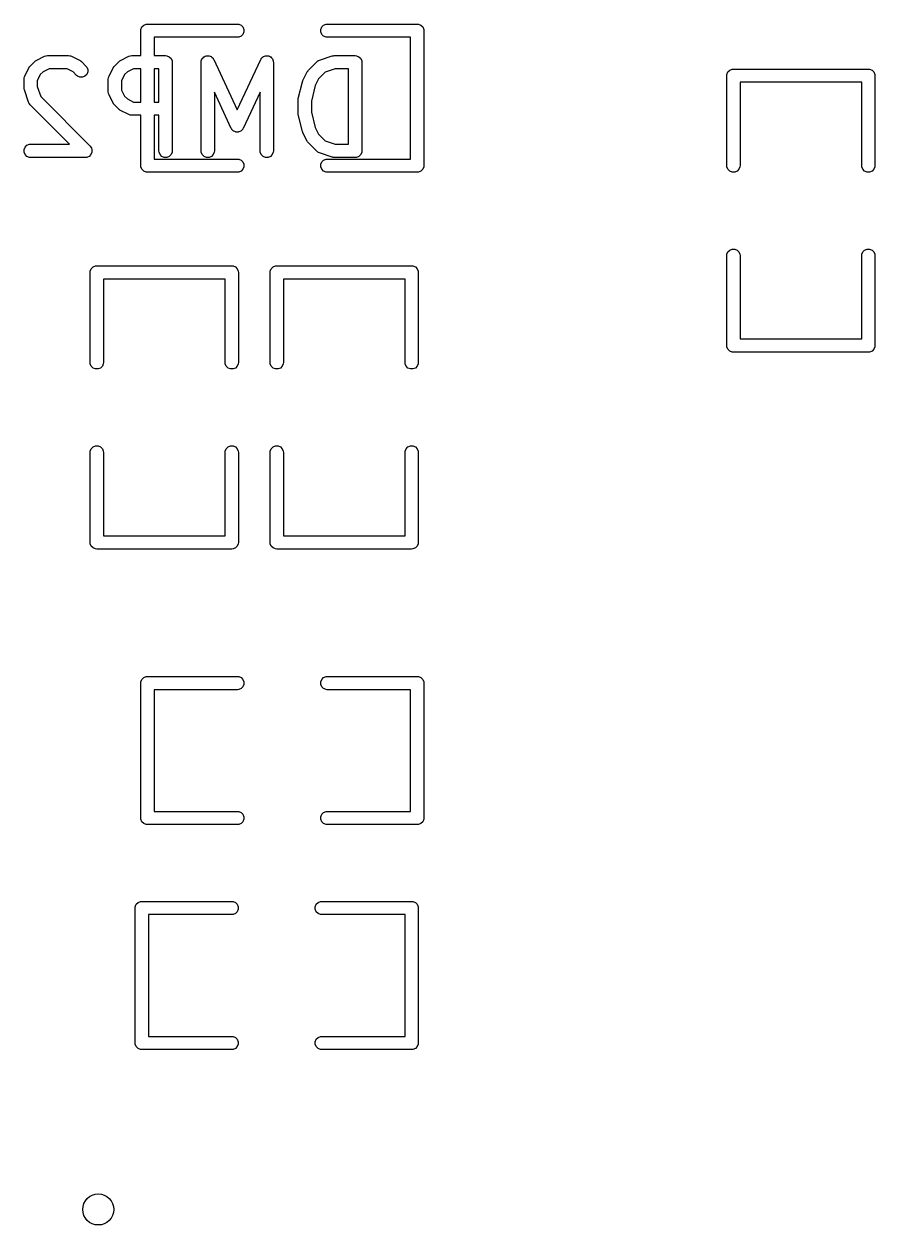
# Model space of a CAD drawing. Extents: x -2.1 to 1.75, y 0.25 to 2.72.
# Drawn here: x -1.312 to -0.934, y 0.994 to 1.528 of the extents above; entities that cross this region are included whole.
import ezdxf

# ---------------------------------------------------------------- set-up
doc = ezdxf.new("R2010")
doc.units = 0
doc.header["$MEASUREMENT"] = 0
doc.layers.add('BLACK', color=7, linetype='CONTINUOUS')

msp = doc.modelspace()

# ---------------------------------------------------------------- linework, layer by layer
at = {"layer": 'BLACK', "linetype": 'CONTINUOUS'}
for p, q in [((-1.25996, 1.52664), (-1.25914, 1.52746)), ((-1.25914, 1.52746), (-1.25808, 1.5279)), ((-1.25808, 1.5279), (-1.2575, 1.52795)), ((-1.2575, 1.52795), (-1.2175, 1.52795)), ((-1.2175, 1.52795), (-1.21692, 1.5279)), ((-1.21692, 1.5279), (-1.21586, 1.52746)), ((-1.21586, 1.52746), (-1.21504, 1.52664)), ((-1.17996, 1.52664), (-1.17914, 1.52746)), ((-1.17914, 1.52746), (-1.17808, 1.5279)), ((-1.17808, 1.5279), (-1.1775, 1.52795)), ((-1.1775, 1.52795), (-1.1375, 1.52795)), ((-1.1375, 1.52795), (-1.13692, 1.5279)), ((-1.13692, 1.5279), (-1.13586, 1.52746)), ((-1.13586, 1.52746), (-1.13504, 1.52664)), ((-1.26045, 1.525), (-1.2604, 1.52558)), ((-1.26045, 1.5139), (-1.26045, 1.525)), ((-1.2604, 1.52558), (-1.25996, 1.52664)), ((-1.2175, 1.52205), (-1.25455, 1.52205)), ((-1.25455, 1.52205), (-1.25455, 1.5139)), ((-1.21692, 1.5221), (-1.2175, 1.52205)), ((-1.21586, 1.52254), (-1.21692, 1.5221)), ((-1.21504, 1.52336), (-1.21586, 1.52254)), ((-1.21504, 1.52664), (-1.2146, 1.52558)), ((-1.2146, 1.52442), (-1.21504, 1.52336)), ((-1.2146, 1.52558), (-1.2146, 1.52442)), ((-1.1804, 1.52558), (-1.17996, 1.52664)), ((-1.1804, 1.52442), (-1.1804, 1.52558)), ((-1.17996, 1.52336), (-1.1804, 1.52442)), ((-1.17914, 1.52254), (-1.17996, 1.52336)), ((-1.17808, 1.5221), (-1.17914, 1.52254)), ((-1.1775, 1.52205), (-1.17808, 1.5221)), ((-1.14045, 1.52205), (-1.1775, 1.52205)), ((-1.14045, 1.46795), (-1.14045, 1.52205)), ((-1.13504, 1.52664), (-1.1346, 1.52558)), ((-1.1346, 1.52558), (-1.13455, 1.525)), ((-1.13455, 1.525), (-1.13455, 1.465)), ((-1.30963, 1.50929), (-1.30776, 1.51117)), ((-1.30776, 1.51117), (-1.30753, 1.51135)), ((-1.30753, 1.51135), (-1.30748, 1.51141)), ((-1.30748, 1.51141), (-1.30739, 1.51147)), ((-1.30739, 1.51147), (-1.30731, 1.51153)), ((-1.30731, 1.51153), (-1.30724, 1.51156)), ((-1.30724, 1.51156), (-1.30699, 1.51172)), ((-1.30699, 1.51172), (-1.30324, 1.51359)), ((-1.30324, 1.51359), (-1.3027, 1.5138)), ((-1.3027, 1.5138), (-1.30259, 1.51381)), ((-1.30259, 1.51381), (-1.30249, 1.51385)), ((-1.30249, 1.51385), (-1.30192, 1.5139)), ((-1.30192, 1.5139), (-1.29255, 1.5139)), ((-1.29255, 1.5139), (-1.29197, 1.51385)), ((-1.29197, 1.51385), (-1.29187, 1.51381)), ((-1.29187, 1.51381), (-1.29177, 1.5138)), ((-1.29177, 1.5138), (-1.29122, 1.51359)), ((-1.29122, 1.51359), (-1.28747, 1.51172)), ((-1.28747, 1.51172), (-1.28723, 1.51156)), ((-1.28723, 1.51156), (-1.28716, 1.51153)), ((-1.28716, 1.51153), (-1.28707, 1.51147)), ((-1.28707, 1.51147), (-1.28699, 1.51141)), ((-1.28699, 1.51141), (-1.28693, 1.51135)), ((-1.28693, 1.51135), (-1.28671, 1.51117)), ((-1.28671, 1.51117), (-1.28483, 1.50929)), ((-1.27214, 1.50929), (-1.27026, 1.51117)), ((-1.27026, 1.51117), (-1.27003, 1.51135)), ((-1.27003, 1.51135), (-1.26998, 1.51141)), ((-1.26998, 1.51141), (-1.26989, 1.51147)), ((-1.26989, 1.51147), (-1.26981, 1.51153)), ((-1.26981, 1.51153), (-1.26974, 1.51156)), ((-1.26974, 1.51156), (-1.26949, 1.51172)), ((-1.26949, 1.51172), (-1.26574, 1.51359)), ((-1.26574, 1.51359), (-1.2652, 1.5138)), ((-1.2652, 1.5138), (-1.2651, 1.51381)), ((-1.2651, 1.51381), (-1.265, 1.51385)), ((-1.265, 1.51385), (-1.26442, 1.5139)), ((-1.26442, 1.5139), (-1.26045, 1.5139)), ((-1.25455, 1.5139), (-1.24943, 1.5139)), ((-1.24943, 1.5139), (-1.24885, 1.51385)), ((-1.24885, 1.51385), (-1.24778, 1.51341)), ((-1.24778, 1.51341), (-1.24697, 1.51259)), ((-1.24697, 1.51259), (-1.24653, 1.51153)), ((-1.24653, 1.51153), (-1.24647, 1.51095)), ((-1.24647, 1.51095), (-1.24647, 1.47158)), ((-1.23363, 1.51095), (-1.23359, 1.51133)), ((-1.23363, 1.47158), (-1.23363, 1.51095)), ((-1.2336, 1.5114), (-1.23358, 1.51144)), ((-1.23359, 1.51133), (-1.2336, 1.5114)), ((-1.23358, 1.51144), (-1.23357, 1.51153)), ((-1.23357, 1.51153), (-1.23338, 1.512)), ((-1.23338, 1.512), (-1.2332, 1.51248)), ((-1.2332, 1.51248), (-1.23316, 1.51253)), ((-1.23316, 1.51253), (-1.23313, 1.51259)), ((-1.23313, 1.51259), (-1.23277, 1.51295)), ((-1.23277, 1.51295), (-1.23242, 1.51333)), ((-1.23242, 1.51333), (-1.23236, 1.51336)), ((-1.23236, 1.51336), (-1.23232, 1.51341)), ((-1.23232, 1.51341), (-1.23184, 1.5136)), ((-1.23184, 1.5136), (-1.23138, 1.51382)), ((-1.23138, 1.51382), (-1.23131, 1.51382)), ((-1.23131, 1.51382), (-1.23125, 1.51385)), ((-1.23125, 1.51385), (-1.23074, 1.51385)), ((-1.23074, 1.51385), (-1.23023, 1.51387)), ((-1.23023, 1.51387), (-1.23017, 1.51385)), ((-1.23017, 1.51385), (-1.2301, 1.51385)), ((-1.2301, 1.51385), (-1.22963, 1.51365)), ((-1.22963, 1.51365), (-1.22915, 1.51348)), ((-1.22915, 1.51348), (-1.2291, 1.51343)), ((-1.2291, 1.51343), (-1.22904, 1.51341)), ((-1.22904, 1.51341), (-1.22867, 1.51304)), ((-1.22867, 1.51304), (-1.2283, 1.5127)), ((-1.2283, 1.5127), (-1.22825, 1.51262)), ((-1.22825, 1.51262), (-1.22822, 1.51259)), ((-1.22822, 1.51259), (-1.2282, 1.51253)), ((-1.2282, 1.51253), (-1.228, 1.5122)), ((-1.228, 1.5122), (-1.21755, 1.48981)), ((-1.21755, 1.48981), (-1.20711, 1.5122)), ((-1.20711, 1.5122), (-1.20691, 1.51253)), ((-1.20691, 1.51253), (-1.20689, 1.51259)), ((-1.20689, 1.51259), (-1.20686, 1.51262)), ((-1.20686, 1.51262), (-1.20681, 1.5127)), ((-1.20681, 1.5127), (-1.20643, 1.51304)), ((-1.20643, 1.51304), (-1.20607, 1.51341)), ((-1.20607, 1.51341), (-1.20601, 1.51343)), ((-1.20601, 1.51343), (-1.20596, 1.51348)), ((-1.20596, 1.51348), (-1.20548, 1.51365)), ((-1.20548, 1.51365), (-1.20501, 1.51385)), ((-1.20501, 1.51385), (-1.20494, 1.51385)), ((-1.20494, 1.51385), (-1.20488, 1.51387)), ((-1.20488, 1.51387), (-1.20437, 1.51385)), ((-1.20437, 1.51385), (-1.20385, 1.51385)), ((-1.20385, 1.51385), (-1.20379, 1.51382)), ((-1.20379, 1.51382), (-1.20373, 1.51382)), ((-1.20373, 1.51382), (-1.20326, 1.5136)), ((-1.20326, 1.5136), (-1.20279, 1.51341)), ((-1.20279, 1.51341), (-1.20274, 1.51336)), ((-1.20274, 1.51336), (-1.20268, 1.51333)), ((-1.20268, 1.51333), (-1.20234, 1.51295)), ((-1.20234, 1.51295), (-1.20198, 1.51259)), ((-1.20198, 1.51259), (-1.20195, 1.51253)), ((-1.20195, 1.51253), (-1.20191, 1.51248)), ((-1.20191, 1.51248), (-1.20173, 1.512)), ((-1.20173, 1.512), (-1.20154, 1.51153)), ((-1.20154, 1.51153), (-1.20153, 1.51144)), ((-1.20153, 1.51144), (-1.20151, 1.5114)), ((-1.20151, 1.5114), (-1.20152, 1.51133)), ((-1.20152, 1.51133), (-1.20148, 1.51095)), ((-1.20148, 1.51095), (-1.20148, 1.47158)), ((-1.1859, 1.50742), (-1.18215, 1.51117)), ((-1.18215, 1.51117), (-1.1817, 1.51153)), ((-1.1817, 1.51153), (-1.1816, 1.51157)), ((-1.1816, 1.51157), (-1.18152, 1.51164)), ((-1.18152, 1.51164), (-1.18099, 1.51188)), ((-1.18099, 1.51188), (-1.17537, 1.51375)), ((-1.17537, 1.51375), (-1.17508, 1.51382)), ((-1.17508, 1.51382), (-1.17501, 1.51385)), ((-1.17501, 1.51385), (-1.17491, 1.51386)), ((-1.17491, 1.51386), (-1.1748, 1.51388)), ((-1.1748, 1.51388), (-1.17473, 1.51388)), ((-1.17473, 1.51388), (-1.17443, 1.5139)), ((-1.17443, 1.5139), (-1.16506, 1.5139)), ((-1.16506, 1.5139), (-1.16448, 1.51385)), ((-1.16448, 1.51385), (-1.16342, 1.51341)), ((-1.16342, 1.51341), (-1.16261, 1.51259)), ((-1.16261, 1.51259), (-1.16216, 1.51153)), ((-1.16216, 1.51153), (-1.16211, 1.51095)), ((-1.16211, 1.51095), (-1.16211, 1.47158)), ((-1.31206, 1.50477), (-1.31018, 1.50852)), ((-1.31018, 1.50852), (-1.31003, 1.50877)), ((-1.31003, 1.50877), (-1.31, 1.50884)), ((-1.31, 1.50884), (-1.30993, 1.50892)), ((-1.30993, 1.50892), (-1.30988, 1.50901)), ((-1.30988, 1.50901), (-1.30982, 1.50906)), ((-1.30982, 1.50906), (-1.30963, 1.50929)), ((-1.30392, 1.50665), (-1.30512, 1.50545)), ((-1.30122, 1.508), (-1.30392, 1.50665)), ((-1.29324, 1.508), (-1.30122, 1.508)), ((-1.29054, 1.50665), (-1.29324, 1.508)), ((-1.28901, 1.50511), (-1.29054, 1.50665)), ((-1.28447, 1.50556), (-1.28528, 1.50475)), ((-1.28483, 1.50929), (-1.28447, 1.50884)), ((-1.28447, 1.50884), (-1.28402, 1.50778)), ((-1.28402, 1.50663), (-1.28447, 1.50556)), ((-1.28402, 1.50778), (-1.28402, 1.50663)), ((-1.27456, 1.50477), (-1.27269, 1.50852)), ((-1.27269, 1.50852), (-1.27253, 1.50877)), ((-1.27253, 1.50877), (-1.2725, 1.50884)), ((-1.2725, 1.50884), (-1.27244, 1.50892)), ((-1.27244, 1.50892), (-1.27238, 1.50901)), ((-1.27238, 1.50901), (-1.27232, 1.50906)), ((-1.27232, 1.50906), (-1.27214, 1.50929)), ((-1.26642, 1.50665), (-1.26762, 1.50545)), ((-1.26373, 1.508), (-1.26642, 1.50665)), ((-1.26045, 1.508), (-1.26373, 1.508)), ((-1.26045, 1.49328), (-1.26045, 1.508)), ((-1.25238, 1.508), (-1.25455, 1.508)), ((-1.25455, 1.508), (-1.25455, 1.49328)), ((-1.25238, 1.49328), (-1.25238, 1.508)), ((-1.18832, 1.5029), (-1.18645, 1.50665)), ((-1.18645, 1.50665), (-1.18629, 1.5069)), ((-1.18629, 1.5069), (-1.18626, 1.50697)), ((-1.18626, 1.50697), (-1.1862, 1.50705)), ((-1.1862, 1.50705), (-1.18614, 1.50714)), ((-1.18614, 1.50714), (-1.18608, 1.50719)), ((-1.18608, 1.50719), (-1.1859, 1.50742)), ((-1.17846, 1.5065), (-1.18138, 1.50358)), ((-1.17396, 1.508), (-1.17846, 1.5065)), ((-1.16801, 1.508), (-1.17396, 1.508)), ((-1.16801, 1.47453), (-1.16801, 1.508)), ((-0.99988, 1.505), (-0.99983, 1.50558)), ((-0.99983, 1.50558), (-0.99938, 1.50664)), ((-0.99938, 1.50664), (-0.99857, 1.50746)), ((-0.99857, 1.50746), (-0.99751, 1.5079)), ((-0.99751, 1.5079), (-0.99693, 1.50795)), ((-0.99693, 1.50795), (-0.93693, 1.50795)), ((-0.93693, 1.50795), (-0.93635, 1.5079)), ((-0.93635, 1.5079), (-0.93529, 1.50746)), ((-0.93529, 1.50746), (-0.93447, 1.50664)), ((-0.93447, 1.50664), (-0.93403, 1.50558)), ((-0.93403, 1.50558), (-0.93398, 1.505)), ((-1.31237, 1.50345), (-1.31231, 1.50403)), ((-1.31237, 1.4997), (-1.31237, 1.50345)), ((-1.31231, 1.50403), (-1.31227, 1.50413)), ((-1.31227, 1.50423), (-1.31206, 1.50477)), ((-1.31227, 1.50413), (-1.31227, 1.50423)), ((-1.30512, 1.50545), (-1.30647, 1.50276)), ((-1.30647, 1.50276), (-1.30647, 1.50018)), ((-1.30647, 1.50018), (-1.30496, 1.49567)), ((-1.28856, 1.50475), (-1.28901, 1.50511)), ((-1.2875, 1.50431), (-1.28856, 1.50475)), ((-1.28634, 1.50431), (-1.2875, 1.50431)), ((-1.28528, 1.50475), (-1.28634, 1.50431)), ((-1.27488, 1.50345), (-1.27482, 1.50403)), ((-1.27488, 1.49783), (-1.27488, 1.50345)), ((-1.27482, 1.50403), (-1.27478, 1.50413)), ((-1.27478, 1.50413), (-1.27477, 1.50423)), ((-1.27477, 1.50423), (-1.27456, 1.50477)), ((-1.26762, 1.50545), (-1.26897, 1.50276)), ((-1.26897, 1.50276), (-1.26897, 1.49853)), ((-1.19042, 1.4948), (-1.18855, 1.50229)), ((-1.18855, 1.50229), (-1.18853, 1.50234)), ((-1.18853, 1.50236), (-1.18844, 1.5026)), ((-1.18853, 1.50234), (-1.18853, 1.50236)), ((-1.18844, 1.5026), (-1.18835, 1.50284)), ((-1.18835, 1.50284), (-1.18834, 1.50286)), ((-1.18834, 1.50286), (-1.18832, 1.5029)), ((-1.1829, 1.50055), (-1.18461, 1.49372)), ((-1.18138, 1.50358), (-1.1829, 1.50055)), ((-0.99988, 1.465), (-0.99988, 1.505)), ((-0.93988, 1.50205), (-0.99398, 1.50205)), ((-0.99398, 1.50205), (-0.99398, 1.465)), ((-0.93988, 1.465), (-0.93988, 1.50205)), ((-0.93398, 1.505), (-0.93398, 1.465)), ((-1.31234, 1.49941), (-1.31237, 1.4997)), ((-1.31235, 1.49933), (-1.31234, 1.49941)), ((-1.31232, 1.49923), (-1.31235, 1.49933)), ((-1.31231, 1.49913), (-1.31232, 1.49923)), ((-1.31228, 1.49906), (-1.31231, 1.49913)), ((-1.31222, 1.49877), (-1.31228, 1.49906)), ((-1.31034, 1.49315), (-1.31222, 1.49877)), ((-1.30496, 1.49567), (-1.28296, 1.47367)), ((-1.27482, 1.49725), (-1.27488, 1.49783)), ((-1.27478, 1.49715), (-1.27482, 1.49725)), ((-1.27477, 1.49705), (-1.27478, 1.49715)), ((-1.27456, 1.49651), (-1.27477, 1.49705)), ((-1.27269, 1.49276), (-1.27456, 1.49651)), ((-1.26897, 1.49853), (-1.26762, 1.49583)), ((-1.26762, 1.49583), (-1.26642, 1.49463)), ((-1.22023, 1.48158), (-1.22772, 1.49764)), ((-1.22772, 1.49764), (-1.22772, 1.47158)), ((-1.20738, 1.49764), (-1.21488, 1.48158)), ((-1.20738, 1.47158), (-1.20738, 1.49764)), ((-1.31011, 1.49262), (-1.31034, 1.49315)), ((-1.31004, 1.49254), (-1.31011, 1.49262)), ((-1.31, 1.49244), (-1.31004, 1.49254)), ((-1.30963, 1.49199), (-1.31, 1.49244)), ((-1.29217, 1.47453), (-1.30963, 1.49199)), ((-1.27253, 1.49251), (-1.27269, 1.49276)), ((-1.2725, 1.49244), (-1.27253, 1.49251)), ((-1.27244, 1.49236), (-1.2725, 1.49244)), ((-1.27238, 1.49227), (-1.27244, 1.49236)), ((-1.27232, 1.49222), (-1.27238, 1.49227)), ((-1.27214, 1.49199), (-1.27232, 1.49222)), ((-1.27026, 1.49012), (-1.27214, 1.49199)), ((-1.27003, 1.48993), (-1.27026, 1.49012)), ((-1.26998, 1.48987), (-1.27003, 1.48993)), ((-1.26989, 1.48982), (-1.26998, 1.48987)), ((-1.26981, 1.48975), (-1.26989, 1.48982)), ((-1.26974, 1.48972), (-1.26981, 1.48975)), ((-1.26949, 1.48956), (-1.26974, 1.48972)), ((-1.26574, 1.48769), (-1.26949, 1.48956)), ((-1.26642, 1.49463), (-1.26373, 1.49328)), ((-1.26373, 1.49328), (-1.26045, 1.49328)), ((-1.25455, 1.49328), (-1.25238, 1.49328)), ((-1.19051, 1.49422), (-1.19048, 1.49444)), ((-1.1905, 1.49418), (-1.19051, 1.49422)), ((-1.19051, 1.49408), (-1.1905, 1.49418)), ((-1.19051, 1.48845), (-1.19051, 1.49408)), ((-1.19048, 1.49444), (-1.19045, 1.49466)), ((-1.19045, 1.49466), (-1.19044, 1.4947)), ((-1.19044, 1.4947), (-1.19042, 1.4948)), ((-1.18461, 1.49372), (-1.18461, 1.48882)), ((-1.2652, 1.48748), (-1.26574, 1.48769)), ((-1.2651, 1.48747), (-1.2652, 1.48748)), ((-1.265, 1.48743), (-1.2651, 1.48747)), ((-1.26442, 1.48738), (-1.265, 1.48743)), ((-1.26045, 1.48738), (-1.26442, 1.48738)), ((-1.26045, 1.465), (-1.26045, 1.48738)), ((-1.25238, 1.48738), (-1.25455, 1.48738)), ((-1.25455, 1.48738), (-1.25455, 1.46795)), ((-1.25238, 1.47158), (-1.25238, 1.48738)), ((-1.1905, 1.48835), (-1.19051, 1.48845)), ((-1.19051, 1.48831), (-1.1905, 1.48835)), ((-1.19048, 1.4881), (-1.19051, 1.48831)), ((-1.19045, 1.48788), (-1.19048, 1.4881)), ((-1.19044, 1.48784), (-1.19045, 1.48788)), ((-1.19042, 1.48774), (-1.19044, 1.48784)), ((-1.18855, 1.48024), (-1.19042, 1.48774)), ((-1.18461, 1.48882), (-1.1829, 1.48199)), ((-1.22011, 1.48137), (-1.22023, 1.48158)), ((-1.22008, 1.4813), (-1.22011, 1.48137)), ((-1.22003, 1.48125), (-1.22008, 1.4813)), ((-1.21994, 1.48108), (-1.22003, 1.48125)), ((-1.2196, 1.48078), (-1.21994, 1.48108)), ((-1.2193, 1.48045), (-1.2196, 1.48078)), ((-1.21918, 1.48039), (-1.2193, 1.48045)), ((-1.21909, 1.48031), (-1.21918, 1.48039)), ((-1.21866, 1.48015), (-1.21909, 1.48031)), ((-1.21826, 1.47996), (-1.21866, 1.48015)), ((-1.21813, 1.47996), (-1.21826, 1.47996)), ((-1.218, 1.47991), (-1.21813, 1.47996)), ((-1.21755, 1.47993), (-1.218, 1.47991)), ((-1.21711, 1.47991), (-1.21755, 1.47993)), ((-1.21698, 1.47996), (-1.21711, 1.47991)), ((-1.21685, 1.47996), (-1.21698, 1.47996)), ((-1.21644, 1.48015), (-1.21685, 1.47996)), ((-1.21602, 1.48031), (-1.21644, 1.48015)), ((-1.21593, 1.48039), (-1.21602, 1.48031)), ((-1.21581, 1.48045), (-1.21593, 1.48039)), ((-1.2155, 1.48078), (-1.21581, 1.48045)), ((-1.21517, 1.48108), (-1.2155, 1.48078)), ((-1.21508, 1.48125), (-1.21517, 1.48108)), ((-1.21503, 1.4813), (-1.21508, 1.48125)), ((-1.215, 1.48137), (-1.21503, 1.4813)), ((-1.21488, 1.48158), (-1.215, 1.48137)), ((-1.18853, 1.4802), (-1.18855, 1.48024)), ((-1.18853, 1.48018), (-1.18853, 1.4802)), ((-1.18844, 1.47994), (-1.18853, 1.48018)), ((-1.18835, 1.47969), (-1.18844, 1.47994)), ((-1.18834, 1.47968), (-1.18835, 1.47969)), ((-1.18832, 1.47964), (-1.18834, 1.47968)), ((-1.18645, 1.47589), (-1.18832, 1.47964)), ((-1.1829, 1.48199), (-1.18138, 1.47896)), ((-1.18138, 1.47896), (-1.17846, 1.47604)), ((-1.31187, 1.47322), (-1.31106, 1.47404)), ((-1.31106, 1.47404), (-1.30999, 1.47448)), ((-1.30999, 1.47448), (-1.30942, 1.47453)), ((-1.30942, 1.47453), (-1.29217, 1.47453)), ((-1.28296, 1.47367), (-1.28259, 1.47322)), ((-1.18629, 1.47564), (-1.18645, 1.47589)), ((-1.18626, 1.47557), (-1.18629, 1.47564)), ((-1.1862, 1.47548), (-1.18626, 1.47557)), ((-1.18614, 1.4754), (-1.1862, 1.47548)), ((-1.18608, 1.47534), (-1.18614, 1.4754)), ((-1.1859, 1.47512), (-1.18608, 1.47534)), ((-1.18215, 1.47137), (-1.1859, 1.47512)), ((-1.17846, 1.47604), (-1.17396, 1.47453)), ((-1.17396, 1.47453), (-1.16801, 1.47453)), ((-1.31231, 1.47216), (-1.31187, 1.47322)), ((-1.31231, 1.47101), (-1.31231, 1.47216)), ((-1.31187, 1.46994), (-1.31231, 1.47101)), ((-1.31106, 1.46913), (-1.31187, 1.46994)), ((-1.30999, 1.46869), (-1.31106, 1.46913)), ((-1.30942, 1.46863), (-1.30999, 1.46869)), ((-1.28505, 1.46863), (-1.30942, 1.46863)), ((-1.28447, 1.46869), (-1.28505, 1.46863)), ((-1.28416, 1.46882), (-1.28447, 1.46869)), ((-1.28341, 1.46913), (-1.28416, 1.46882)), ((-1.28259, 1.46994), (-1.28341, 1.46913)), ((-1.28259, 1.47322), (-1.28239, 1.47275)), ((-1.28215, 1.47101), (-1.28259, 1.46994)), ((-1.28239, 1.47275), (-1.28216, 1.47219)), ((-1.28216, 1.47219), (-1.28215, 1.47216)), ((-1.28215, 1.47216), (-1.28215, 1.47101)), ((-1.25232, 1.47101), (-1.25238, 1.47158)), ((-1.25188, 1.46994), (-1.25232, 1.47101)), ((-1.25107, 1.46913), (-1.25188, 1.46994)), ((-1.25, 1.46869), (-1.25107, 1.46913)), ((-1.24885, 1.46869), (-1.25, 1.46869)), ((-1.24778, 1.46913), (-1.24885, 1.46869)), ((-1.24697, 1.46994), (-1.24778, 1.46913)), ((-1.24653, 1.47101), (-1.24697, 1.46994)), ((-1.24647, 1.47158), (-1.24653, 1.47101)), ((-1.23357, 1.47101), (-1.23363, 1.47158)), ((-1.23313, 1.46994), (-1.23357, 1.47101)), ((-1.23232, 1.46913), (-1.23313, 1.46994)), ((-1.23125, 1.46869), (-1.23232, 1.46913)), ((-1.2301, 1.46869), (-1.23125, 1.46869)), ((-1.22904, 1.46913), (-1.2301, 1.46869)), ((-1.22822, 1.46994), (-1.22904, 1.46913)), ((-1.22778, 1.47101), (-1.22822, 1.46994)), ((-1.22772, 1.47158), (-1.22778, 1.47101)), ((-1.20733, 1.47101), (-1.20738, 1.47158)), ((-1.20689, 1.46994), (-1.20733, 1.47101)), ((-1.20607, 1.46913), (-1.20689, 1.46994)), ((-1.20501, 1.46869), (-1.20607, 1.46913)), ((-1.20385, 1.46869), (-1.20501, 1.46869)), ((-1.20279, 1.46913), (-1.20385, 1.46869)), ((-1.20198, 1.46994), (-1.20279, 1.46913)), ((-1.20154, 1.47101), (-1.20198, 1.46994)), ((-1.20148, 1.47158), (-1.20154, 1.47101)), ((-1.1817, 1.471), (-1.18215, 1.47137)), ((-1.1816, 1.47096), (-1.1817, 1.471)), ((-1.18152, 1.47089), (-1.1816, 1.47096)), ((-1.18099, 1.47066), (-1.18152, 1.47089)), ((-1.17537, 1.46878), (-1.18099, 1.47066)), ((-1.17508, 1.46872), (-1.17537, 1.46878)), ((-1.17501, 1.46869), (-1.17508, 1.46872)), ((-1.17491, 1.46868), (-1.17501, 1.46869)), ((-1.1748, 1.46865), (-1.17491, 1.46868)), ((-1.17473, 1.46866), (-1.1748, 1.46865)), ((-1.17443, 1.46863), (-1.17473, 1.46866)), ((-1.16506, 1.46863), (-1.17443, 1.46863)), ((-1.16448, 1.46869), (-1.16506, 1.46863)), ((-1.16342, 1.46913), (-1.16448, 1.46869)), ((-1.16261, 1.46994), (-1.16342, 1.46913)), ((-1.16216, 1.47101), (-1.16261, 1.46994)), ((-1.16211, 1.47158), (-1.16216, 1.47101)), ((-1.2604, 1.46442), (-1.26045, 1.465)), ((-1.25996, 1.46336), (-1.2604, 1.46442)), ((-1.25914, 1.46254), (-1.25996, 1.46336)), ((-1.25455, 1.46795), (-1.2175, 1.46795)), ((-1.2175, 1.46795), (-1.21692, 1.4679)), ((-1.21692, 1.4679), (-1.21586, 1.46746)), ((-1.21586, 1.46746), (-1.21504, 1.46664)), ((-1.21504, 1.46336), (-1.21586, 1.46254)), ((-1.21504, 1.46664), (-1.2146, 1.46558)), ((-1.2146, 1.46442), (-1.21504, 1.46336)), ((-1.2146, 1.46558), (-1.2146, 1.46442)), ((-1.1804, 1.46558), (-1.17996, 1.46664)), ((-1.1804, 1.46442), (-1.1804, 1.46558)), ((-1.17996, 1.46336), (-1.1804, 1.46442)), ((-1.17996, 1.46664), (-1.17914, 1.46746)), ((-1.17914, 1.46254), (-1.17996, 1.46336)), ((-1.17914, 1.46746), (-1.17808, 1.4679)), ((-1.17808, 1.4679), (-1.1775, 1.46795)), ((-1.1775, 1.46795), (-1.14045, 1.46795)), ((-1.13504, 1.46336), (-1.13586, 1.46254)), ((-1.1346, 1.46442), (-1.13504, 1.46336)), ((-1.13455, 1.465), (-1.1346, 1.46442)), ((-0.99983, 1.46442), (-0.99988, 1.465)), ((-0.99938, 1.46336), (-0.99983, 1.46442)), ((-0.99857, 1.46254), (-0.99938, 1.46336)), ((-0.99447, 1.46336), (-0.99529, 1.46254)), ((-0.99403, 1.46442), (-0.99447, 1.46336)), ((-0.99398, 1.465), (-0.99403, 1.46442)), ((-0.93983, 1.46442), (-0.93988, 1.465)), ((-0.93938, 1.46336), (-0.93983, 1.46442)), ((-0.93857, 1.46254), (-0.93938, 1.46336)), ((-0.93447, 1.46336), (-0.93529, 1.46254)), ((-0.93403, 1.46442), (-0.93447, 1.46336)), ((-0.93398, 1.465), (-0.93403, 1.46442)), ((-1.25808, 1.4621), (-1.25914, 1.46254)), ((-1.2575, 1.46205), (-1.25808, 1.4621)), ((-1.2175, 1.46205), (-1.2575, 1.46205)), ((-1.21692, 1.4621), (-1.2175, 1.46205)), ((-1.21586, 1.46254), (-1.21692, 1.4621)), ((-1.17808, 1.4621), (-1.17914, 1.46254)), ((-1.1775, 1.46205), (-1.17808, 1.4621)), ((-1.1375, 1.46205), (-1.1775, 1.46205)), ((-1.13692, 1.4621), (-1.1375, 1.46205)), ((-1.13586, 1.46254), (-1.13692, 1.4621)), ((-0.99751, 1.4621), (-0.99857, 1.46254)), ((-0.99635, 1.4621), (-0.99751, 1.4621)), ((-0.99529, 1.46254), (-0.99635, 1.4621)), ((-0.93751, 1.4621), (-0.93857, 1.46254)), ((-0.93635, 1.4621), (-0.93751, 1.4621)), ((-0.93529, 1.46254), (-0.93635, 1.4621)), ((-0.99988, 1.425), (-0.99983, 1.42558)), ((-0.99983, 1.42558), (-0.99938, 1.42664)), ((-0.99938, 1.42664), (-0.99857, 1.42746)), ((-0.99857, 1.42746), (-0.99751, 1.4279)), ((-0.99751, 1.4279), (-0.99635, 1.4279)), ((-0.99635, 1.4279), (-0.99529, 1.42746)), ((-0.99529, 1.42746), (-0.99447, 1.42664)), ((-0.99447, 1.42664), (-0.99403, 1.42558)), ((-0.99403, 1.42558), (-0.99398, 1.425)), ((-0.93988, 1.425), (-0.93983, 1.42558)), ((-0.93983, 1.42558), (-0.93938, 1.42664)), ((-0.93938, 1.42664), (-0.93857, 1.42746)), ((-0.93857, 1.42746), (-0.93751, 1.4279)), ((-0.93751, 1.4279), (-0.93635, 1.4279)), ((-0.93635, 1.4279), (-0.93529, 1.42746)), ((-0.93529, 1.42746), (-0.93447, 1.42664)), ((-0.93447, 1.42664), (-0.93403, 1.42558)), ((-0.93403, 1.42558), (-0.93398, 1.425)), ((-1.28164, 1.41996), (-1.28058, 1.4204)), ((-1.28058, 1.4204), (-1.28, 1.42045)), ((-1.28, 1.42045), (-1.22, 1.42045)), ((-1.22, 1.42045), (-1.21942, 1.4204)), ((-1.21942, 1.4204), (-1.21836, 1.41996)), ((-1.20164, 1.41996), (-1.20058, 1.4204)), ((-1.20058, 1.4204), (-1.2, 1.42045)), ((-1.2, 1.42045), (-1.14, 1.42045)), ((-1.14, 1.42045), (-1.13942, 1.4204)), ((-1.13942, 1.4204), (-1.13836, 1.41996)), ((-0.99988, 1.385), (-0.99988, 1.425)), ((-0.99398, 1.425), (-0.99398, 1.38795)), ((-0.93988, 1.38795), (-0.93988, 1.425)), ((-0.93398, 1.425), (-0.93398, 1.385)), ((-1.28295, 1.4175), (-1.2829, 1.41808)), ((-1.28295, 1.3775), (-1.28295, 1.4175)), ((-1.2829, 1.41808), (-1.28246, 1.41914)), ((-1.28246, 1.41914), (-1.28164, 1.41996)), ((-1.21836, 1.41996), (-1.21754, 1.41914)), ((-1.21754, 1.41914), (-1.2171, 1.41808)), ((-1.2171, 1.41808), (-1.21705, 1.4175)), ((-1.21705, 1.4175), (-1.21705, 1.3775)), ((-1.20295, 1.4175), (-1.2029, 1.41808)), ((-1.20295, 1.3775), (-1.20295, 1.4175)), ((-1.2029, 1.41808), (-1.20246, 1.41914)), ((-1.20246, 1.41914), (-1.20164, 1.41996)), ((-1.13836, 1.41996), (-1.13754, 1.41914)), ((-1.13754, 1.41914), (-1.1371, 1.41808)), ((-1.1371, 1.41808), (-1.13705, 1.4175)), ((-1.13705, 1.4175), (-1.13705, 1.3775)), ((-1.22295, 1.41455), (-1.27705, 1.41455)), ((-1.27705, 1.41455), (-1.27705, 1.3775)), ((-1.22295, 1.3775), (-1.22295, 1.41455)), ((-1.14295, 1.41455), (-1.19705, 1.41455)), ((-1.19705, 1.41455), (-1.19705, 1.3775)), ((-1.14295, 1.3775), (-1.14295, 1.41455)), ((-0.99983, 1.38442), (-0.99988, 1.385)), ((-0.99938, 1.38336), (-0.99983, 1.38442)), ((-0.99857, 1.38254), (-0.99938, 1.38336)), ((-0.99398, 1.38795), (-0.93988, 1.38795)), ((-0.93447, 1.38336), (-0.93529, 1.38254)), ((-0.93403, 1.38442), (-0.93447, 1.38336)), ((-0.93398, 1.385), (-0.93403, 1.38442)), ((-1.2829, 1.37692), (-1.28295, 1.3775)), ((-1.27705, 1.3775), (-1.2771, 1.37692)), ((-1.2229, 1.37692), (-1.22295, 1.3775)), ((-1.21705, 1.3775), (-1.2171, 1.37692)), ((-1.2029, 1.37692), (-1.20295, 1.3775)), ((-1.19705, 1.3775), (-1.1971, 1.37692)), ((-1.1429, 1.37692), (-1.14295, 1.3775)), ((-1.13705, 1.3775), (-1.1371, 1.37692)), ((-0.99751, 1.3821), (-0.99857, 1.38254)), ((-0.99693, 1.38205), (-0.99751, 1.3821)), ((-0.93693, 1.38205), (-0.99693, 1.38205)), ((-0.93635, 1.3821), (-0.93693, 1.38205)), ((-0.93529, 1.38254), (-0.93635, 1.3821)), ((-1.28246, 1.37586), (-1.2829, 1.37692)), ((-1.28164, 1.37504), (-1.28246, 1.37586)), ((-1.28058, 1.3746), (-1.28164, 1.37504)), ((-1.27942, 1.3746), (-1.28058, 1.3746)), ((-1.27836, 1.37504), (-1.27942, 1.3746)), ((-1.27754, 1.37586), (-1.27836, 1.37504)), ((-1.2771, 1.37692), (-1.27754, 1.37586)), ((-1.22246, 1.37586), (-1.2229, 1.37692)), ((-1.22164, 1.37504), (-1.22246, 1.37586)), ((-1.22058, 1.3746), (-1.22164, 1.37504)), ((-1.21942, 1.3746), (-1.22058, 1.3746)), ((-1.21836, 1.37504), (-1.21942, 1.3746)), ((-1.21754, 1.37586), (-1.21836, 1.37504)), ((-1.2171, 1.37692), (-1.21754, 1.37586)), ((-1.20246, 1.37586), (-1.2029, 1.37692)), ((-1.20164, 1.37504), (-1.20246, 1.37586)), ((-1.20058, 1.3746), (-1.20164, 1.37504)), ((-1.19942, 1.3746), (-1.20058, 1.3746)), ((-1.19836, 1.37504), (-1.19942, 1.3746)), ((-1.19754, 1.37586), (-1.19836, 1.37504)), ((-1.1971, 1.37692), (-1.19754, 1.37586)), ((-1.14246, 1.37586), (-1.1429, 1.37692)), ((-1.14164, 1.37504), (-1.14246, 1.37586)), ((-1.14058, 1.3746), (-1.14164, 1.37504)), ((-1.13942, 1.3746), (-1.14058, 1.3746)), ((-1.13836, 1.37504), (-1.13942, 1.3746)), ((-1.13754, 1.37586), (-1.13836, 1.37504)), ((-1.1371, 1.37692), (-1.13754, 1.37586)), ((-1.28164, 1.33996), (-1.28058, 1.3404)), ((-1.28058, 1.3404), (-1.27942, 1.3404)), ((-1.27942, 1.3404), (-1.27836, 1.33996)), ((-1.22164, 1.33996), (-1.22058, 1.3404)), ((-1.22058, 1.3404), (-1.21942, 1.3404)), ((-1.21942, 1.3404), (-1.21836, 1.33996)), ((-1.20164, 1.33996), (-1.20058, 1.3404)), ((-1.20058, 1.3404), (-1.19942, 1.3404)), ((-1.19942, 1.3404), (-1.19836, 1.33996)), ((-1.14164, 1.33996), (-1.14058, 1.3404)), ((-1.14058, 1.3404), (-1.13942, 1.3404)), ((-1.13942, 1.3404), (-1.13836, 1.33996)), ((-1.28295, 1.3375), (-1.2829, 1.33808)), ((-1.28295, 1.2975), (-1.28295, 1.3375)), ((-1.2829, 1.33808), (-1.28246, 1.33914)), ((-1.28246, 1.33914), (-1.28164, 1.33996)), ((-1.27836, 1.33996), (-1.27754, 1.33914)), ((-1.27754, 1.33914), (-1.2771, 1.33808)), ((-1.2771, 1.33808), (-1.27705, 1.3375)), ((-1.27705, 1.3375), (-1.27705, 1.30045)), ((-1.22295, 1.3375), (-1.2229, 1.33808)), ((-1.22295, 1.30045), (-1.22295, 1.3375)), ((-1.2229, 1.33808), (-1.22246, 1.33914)), ((-1.22246, 1.33914), (-1.22164, 1.33996)), ((-1.21836, 1.33996), (-1.21754, 1.33914)), ((-1.21754, 1.33914), (-1.2171, 1.33808)), ((-1.2171, 1.33808), (-1.21705, 1.3375)), ((-1.21705, 1.3375), (-1.21705, 1.2975)), ((-1.20295, 1.3375), (-1.2029, 1.33808)), ((-1.20295, 1.2975), (-1.20295, 1.3375)), ((-1.2029, 1.33808), (-1.20246, 1.33914)), ((-1.20246, 1.33914), (-1.20164, 1.33996)), ((-1.19836, 1.33996), (-1.19754, 1.33914)), ((-1.19754, 1.33914), (-1.1971, 1.33808)), ((-1.1971, 1.33808), (-1.19705, 1.3375)), ((-1.19705, 1.3375), (-1.19705, 1.30045)), ((-1.14295, 1.3375), (-1.1429, 1.33808)), ((-1.14295, 1.30045), (-1.14295, 1.3375)), ((-1.1429, 1.33808), (-1.14246, 1.33914)), ((-1.14246, 1.33914), (-1.14164, 1.33996)), ((-1.13836, 1.33996), (-1.13754, 1.33914)), ((-1.13754, 1.33914), (-1.1371, 1.33808)), ((-1.1371, 1.33808), (-1.13705, 1.3375)), ((-1.13705, 1.3375), (-1.13705, 1.2975)), ((-1.2829, 1.29692), (-1.28295, 1.2975)), ((-1.27705, 1.30045), (-1.22295, 1.30045)), ((-1.21705, 1.2975), (-1.2171, 1.29692)), ((-1.2029, 1.29692), (-1.20295, 1.2975)), ((-1.19705, 1.30045), (-1.14295, 1.30045)), ((-1.13705, 1.2975), (-1.1371, 1.29692)), ((-1.28246, 1.29586), (-1.2829, 1.29692)), ((-1.28164, 1.29504), (-1.28246, 1.29586)), ((-1.28058, 1.2946), (-1.28164, 1.29504)), ((-1.28, 1.29455), (-1.28058, 1.2946)), ((-1.22, 1.29455), (-1.28, 1.29455)), ((-1.21942, 1.2946), (-1.22, 1.29455)), ((-1.21836, 1.29504), (-1.21942, 1.2946)), ((-1.21754, 1.29586), (-1.21836, 1.29504)), ((-1.2171, 1.29692), (-1.21754, 1.29586)), ((-1.20246, 1.29586), (-1.2029, 1.29692)), ((-1.20164, 1.29504), (-1.20246, 1.29586)), ((-1.20058, 1.2946), (-1.20164, 1.29504)), ((-1.2, 1.29455), (-1.20058, 1.2946)), ((-1.14, 1.29455), (-1.2, 1.29455)), ((-1.13942, 1.2946), (-1.14, 1.29455)), ((-1.13836, 1.29504), (-1.13942, 1.2946)), ((-1.13754, 1.29586), (-1.13836, 1.29504)), ((-1.1371, 1.29692), (-1.13754, 1.29586)), ((-1.26045, 1.235), (-1.2604, 1.23558)), ((-1.26045, 1.175), (-1.26045, 1.235)), ((-1.2604, 1.23558), (-1.25996, 1.23664)), ((-1.25996, 1.23664), (-1.25914, 1.23746)), ((-1.25914, 1.23746), (-1.25808, 1.2379)), ((-1.25808, 1.2379), (-1.2575, 1.23795)), ((-1.2575, 1.23795), (-1.2175, 1.23795)), ((-1.2175, 1.23795), (-1.21692, 1.2379)), ((-1.21692, 1.2379), (-1.21586, 1.23746)), ((-1.21586, 1.23746), (-1.21504, 1.23664)), ((-1.21504, 1.23336), (-1.21586, 1.23254)), ((-1.21504, 1.23664), (-1.2146, 1.23558)), ((-1.2146, 1.23442), (-1.21504, 1.23336)), ((-1.2146, 1.23558), (-1.2146, 1.23442)), ((-1.1804, 1.23558), (-1.17996, 1.23664)), ((-1.1804, 1.23442), (-1.1804, 1.23558)), ((-1.17996, 1.23336), (-1.1804, 1.23442)), ((-1.17996, 1.23664), (-1.17914, 1.23746)), ((-1.17914, 1.23254), (-1.17996, 1.23336)), ((-1.17914, 1.23746), (-1.17808, 1.2379)), ((-1.17808, 1.2379), (-1.1775, 1.23795)), ((-1.1775, 1.23795), (-1.1375, 1.23795)), ((-1.1375, 1.23795), (-1.13692, 1.2379)), ((-1.13692, 1.2379), (-1.13586, 1.23746)), ((-1.13586, 1.23746), (-1.13504, 1.23664)), ((-1.13504, 1.23664), (-1.1346, 1.23558)), ((-1.1346, 1.23558), (-1.13455, 1.235)), ((-1.13455, 1.235), (-1.13455, 1.175)), ((-1.2175, 1.23205), (-1.25455, 1.23205)), ((-1.25455, 1.23205), (-1.25455, 1.17795)), ((-1.21692, 1.2321), (-1.2175, 1.23205)), ((-1.21586, 1.23254), (-1.21692, 1.2321)), ((-1.17808, 1.2321), (-1.17914, 1.23254)), ((-1.1775, 1.23205), (-1.17808, 1.2321)), ((-1.14045, 1.23205), (-1.1775, 1.23205)), ((-1.14045, 1.17795), (-1.14045, 1.23205)), ((-1.2604, 1.17442), (-1.26045, 1.175)), ((-1.25455, 1.17795), (-1.2175, 1.17795)), ((-1.2175, 1.17795), (-1.21692, 1.1779)), ((-1.21692, 1.1779), (-1.21586, 1.17746)), ((-1.21586, 1.17746), (-1.21504, 1.17664)), ((-1.21504, 1.17664), (-1.2146, 1.17558)), ((-1.2146, 1.17558), (-1.2146, 1.17442)), ((-1.1804, 1.17558), (-1.17996, 1.17664)), ((-1.1804, 1.17442), (-1.1804, 1.17558)), ((-1.17996, 1.17664), (-1.17914, 1.17746)), ((-1.17914, 1.17746), (-1.17808, 1.1779)), ((-1.17808, 1.1779), (-1.1775, 1.17795)), ((-1.1775, 1.17795), (-1.14045, 1.17795)), ((-1.13455, 1.175), (-1.1346, 1.17442)), ((-1.25996, 1.17336), (-1.2604, 1.17442)), ((-1.25914, 1.17254), (-1.25996, 1.17336)), ((-1.25808, 1.1721), (-1.25914, 1.17254)), ((-1.2575, 1.17205), (-1.25808, 1.1721)), ((-1.2175, 1.17205), (-1.2575, 1.17205)), ((-1.21692, 1.1721), (-1.2175, 1.17205)), ((-1.21586, 1.17254), (-1.21692, 1.1721)), ((-1.21504, 1.17336), (-1.21586, 1.17254)), ((-1.2146, 1.17442), (-1.21504, 1.17336)), ((-1.17996, 1.17336), (-1.1804, 1.17442)), ((-1.17914, 1.17254), (-1.17996, 1.17336)), ((-1.17808, 1.1721), (-1.17914, 1.17254)), ((-1.1775, 1.17205), (-1.17808, 1.1721)), ((-1.1375, 1.17205), (-1.1775, 1.17205)), ((-1.13692, 1.1721), (-1.1375, 1.17205)), ((-1.13586, 1.17254), (-1.13692, 1.1721)), ((-1.13504, 1.17336), (-1.13586, 1.17254)), ((-1.1346, 1.17442), (-1.13504, 1.17336)), ((-1.26246, 1.13664), (-1.26164, 1.13746)), ((-1.26164, 1.13746), (-1.26058, 1.1379)), ((-1.26058, 1.1379), (-1.26, 1.13795)), ((-1.26, 1.13795), (-1.22, 1.13795)), ((-1.22, 1.13795), (-1.21942, 1.1379)), ((-1.21942, 1.1379), (-1.21836, 1.13746)), ((-1.21836, 1.13746), (-1.21754, 1.13664)), ((-1.18246, 1.13664), (-1.18164, 1.13746)), ((-1.18164, 1.13746), (-1.18058, 1.1379)), ((-1.18058, 1.1379), (-1.18, 1.13795)), ((-1.18, 1.13795), (-1.14, 1.13795)), ((-1.14, 1.13795), (-1.13942, 1.1379)), ((-1.13942, 1.1379), (-1.13836, 1.13746)), ((-1.13836, 1.13746), (-1.13754, 1.13664)), ((-1.26295, 1.135), (-1.2629, 1.13558)), ((-1.26295, 1.075), (-1.26295, 1.135)), ((-1.2629, 1.13558), (-1.26246, 1.13664)), ((-1.22, 1.13205), (-1.25705, 1.13205)), ((-1.25705, 1.13205), (-1.25705, 1.07795)), ((-1.21942, 1.1321), (-1.22, 1.13205)), ((-1.21836, 1.13254), (-1.21942, 1.1321)), ((-1.21754, 1.13336), (-1.21836, 1.13254)), ((-1.21754, 1.13664), (-1.2171, 1.13558)), ((-1.2171, 1.13442), (-1.21754, 1.13336)), ((-1.2171, 1.13558), (-1.2171, 1.13442)), ((-1.1829, 1.13558), (-1.18246, 1.13664)), ((-1.1829, 1.13442), (-1.1829, 1.13558)), ((-1.18246, 1.13336), (-1.1829, 1.13442)), ((-1.18164, 1.13254), (-1.18246, 1.13336)), ((-1.18058, 1.1321), (-1.18164, 1.13254)), ((-1.18, 1.13205), (-1.18058, 1.1321)), ((-1.14295, 1.13205), (-1.18, 1.13205)), ((-1.14295, 1.07795), (-1.14295, 1.13205)), ((-1.13754, 1.13664), (-1.1371, 1.13558)), ((-1.1371, 1.13558), (-1.13705, 1.135)), ((-1.13705, 1.135), (-1.13705, 1.075)), ((-1.2629, 1.07442), (-1.26295, 1.075)), ((-1.26246, 1.07336), (-1.2629, 1.07442)), ((-1.26164, 1.07254), (-1.26246, 1.07336)), ((-1.25705, 1.07795), (-1.22, 1.07795)), ((-1.22, 1.07795), (-1.21942, 1.0779)), ((-1.21942, 1.0779), (-1.21836, 1.07746)), ((-1.21836, 1.07746), (-1.21754, 1.07664)), ((-1.21754, 1.07336), (-1.21836, 1.07254)), ((-1.21754, 1.07664), (-1.2171, 1.07558)), ((-1.2171, 1.07442), (-1.21754, 1.07336)), ((-1.2171, 1.07558), (-1.2171, 1.07442)), ((-1.1829, 1.07558), (-1.18246, 1.07664)), ((-1.1829, 1.07442), (-1.1829, 1.07558)), ((-1.18246, 1.07336), (-1.1829, 1.07442)), ((-1.18246, 1.07664), (-1.18164, 1.07746)), ((-1.18164, 1.07254), (-1.18246, 1.07336)), ((-1.18164, 1.07746), (-1.18058, 1.0779)), ((-1.18058, 1.0779), (-1.18, 1.07795)), ((-1.18, 1.07795), (-1.14295, 1.07795)), ((-1.13754, 1.07336), (-1.13836, 1.07254)), ((-1.1371, 1.07442), (-1.13754, 1.07336)), ((-1.13705, 1.075), (-1.1371, 1.07442)), ((-1.26058, 1.0721), (-1.26164, 1.07254)), ((-1.26, 1.07205), (-1.26058, 1.0721)), ((-1.22, 1.07205), (-1.26, 1.07205)), ((-1.21942, 1.0721), (-1.22, 1.07205)), ((-1.21836, 1.07254), (-1.21942, 1.0721)), ((-1.18058, 1.0721), (-1.18164, 1.07254)), ((-1.18, 1.07205), (-1.18058, 1.0721)), ((-1.14, 1.07205), (-1.18, 1.07205)), ((-1.13942, 1.0721), (-1.14, 1.07205)), ((-1.13836, 1.07254), (-1.13942, 1.0721))]:
    msp.add_line(p, q, dxfattribs=at)
at = {"layer": 'BLACK'}
msp.add_circle((-1.27937, 1.00098), 0.00689, dxfattribs=at)

doc.saveas('drawing.dxf')
